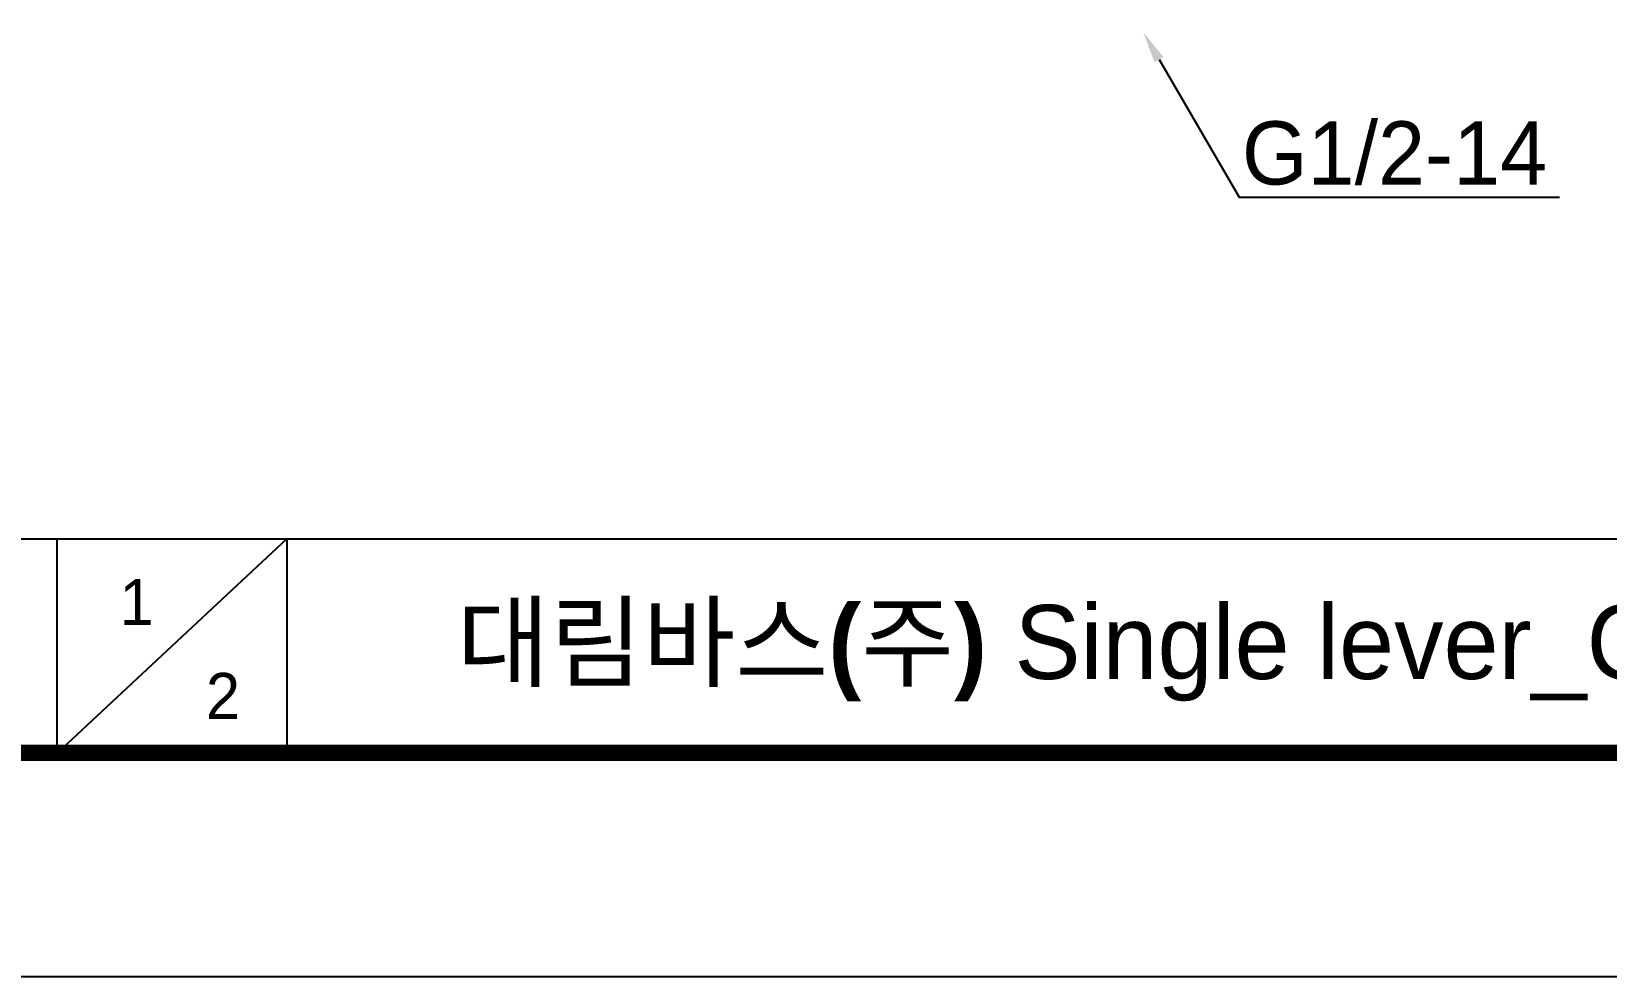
# Model space of a CAD drawing. Extents: x 0 to 1128, y 0 to 827.
# Drawn here: x 153.4 to 402.7, y 0 to 149.6 of the extents above; entities that cross this region are included whole.
import ezdxf
from ezdxf import colors
from ezdxf.entities.mleader import LeaderData, LeaderLine
from ezdxf.math import Vec2, Vec3

# ---------------------------------------------------------------- set-up
doc = ezdxf.new("R2010")
doc.units = 0
doc.header["$LTSCALE"] = 10
doc.header["$MEASUREMENT"] = 0
doc.layers.get('0').update_dxf_attribs({"linetype": 'CONTINUOUS'})
doc.styles.add('Daelim Dimension', font='')
doc.styles.get('Daelim Dimension').set_extended_font_data('나눔고딕')

msp = doc.modelspace()

# ---------------------------------------------------------------- linework, layer by layer
at = {"color": 5}
msp.add_line((18.14, 69.28), (926.74, 69.28), dxfattribs=at)
at = {"color": 5, "ltscale": 40}
for p, q in [((157.42, 69.28), (157.42, 35.27)), ((157.42, 69.28), (157.42, 35.27)), ((193.81, 69.28), (157.42, 35.27)), ((193.81, 69.28), (157.42, 35.27)), ((193.81, 69.28), (193.81, 35.27)), ((193.81, 69.28), (193.81, 35.27))]:
    msp.add_line(p, q, dxfattribs=at)
at = {"ltscale": 0.5}
msp.add_lwpolyline([(0, 0), (1128.4, 0), (1128.4, 826.8), (0, 826.8)], close=True, dxfattribs=at)
at = {"color": 5, "linetype": 'ByBlock', "lineweight": 200, "const_width": 2.6}
msp.add_lwpolyline([(18.14, 35.4), (1110.14, 35.4), (1110.14, 807.6), (18.14, 807.6)], close=True, dxfattribs=at)

# ---------------------------------------------------------------- texts
at = {"char_height": 7.29, "width": 10.17, "attachment_point": 1, "style": 'Daelim Dimension'}
for s, insert in [('1', (167.32, 62.9)), ('2', (180.99, 48.05))]:
    msp.add_mtext(s, dxfattribs=dict(at, insert=insert))
at = {"color": 2, "insert": (220.72, 58.8), "char_height": 11.7115, "width": 518.4179, "attachment_point": 1, "style": 'Daelim Dimension'}
msp.add_mtext('{\\fPretendard Variable SemiBold|b0|i0|c129|p2;대림바스(주)} Single lever_COLOR_원홀탑볼수전_PL L6012', dxfattribs=at)

# ---------------------------------------------------------------- leaders
at = {"ltscale": 0.5}
ml = msp.add_multileader_mtext('Standard', dxfattribs=at)
ml.set_content('G1/2-14', color=256, style='Daelim Dimension')
ml.set_leader_properties(color=5)
ml.build(insert=Vec2(0, 0))
ml.multileader.update_dxf_attribs({"text_left_attachment_type": 6, "text_right_attachment_type": 6, "dogleg_length": 0.36, "arrow_head_size": 5})
ctx = ml.context
ctx.base_point, ctx.char_height, ctx.arrow_head_size, ctx.landing_gap_size, ctx.plane_origin = Vec3(344.88, 123.35), 10, 5, 0.09, Vec3(329.34, 141.45)
ctx.left_attachment, ctx.right_attachment = 6, 6
notes = []
notes.append((ctx, [(0, (1, 1, 0), (344.52, 123.35), (1, 0), 0.36, [(0, [(329.34, 149.45)], 0, [])])]))
ctx.mtext.insert, ctx.mtext.flow_direction = Vec3(344.97, 135.35), 5
for ctx, leaders in notes:
    for number, flags, end, landing, length, lines in leaders:
        leader = LeaderData()
        leader.index, (leader.has_last_leader_line, leader.has_dogleg_vector, leader.attachment_direction) = number, flags
        leader.last_leader_point, leader.dogleg_vector, leader.dogleg_length = Vec3(end), Vec3(landing), length
        for number, points, colour, breaks in lines:
            line = LeaderLine()
            line.index, line.vertices, line.color, line.breaks = number, Vec3.list(points), colors.encode_raw_color(colour), breaks
            leader.lines.append(line)
        ctx.leaders.append(leader)

doc.saveas('drawing.dxf')
